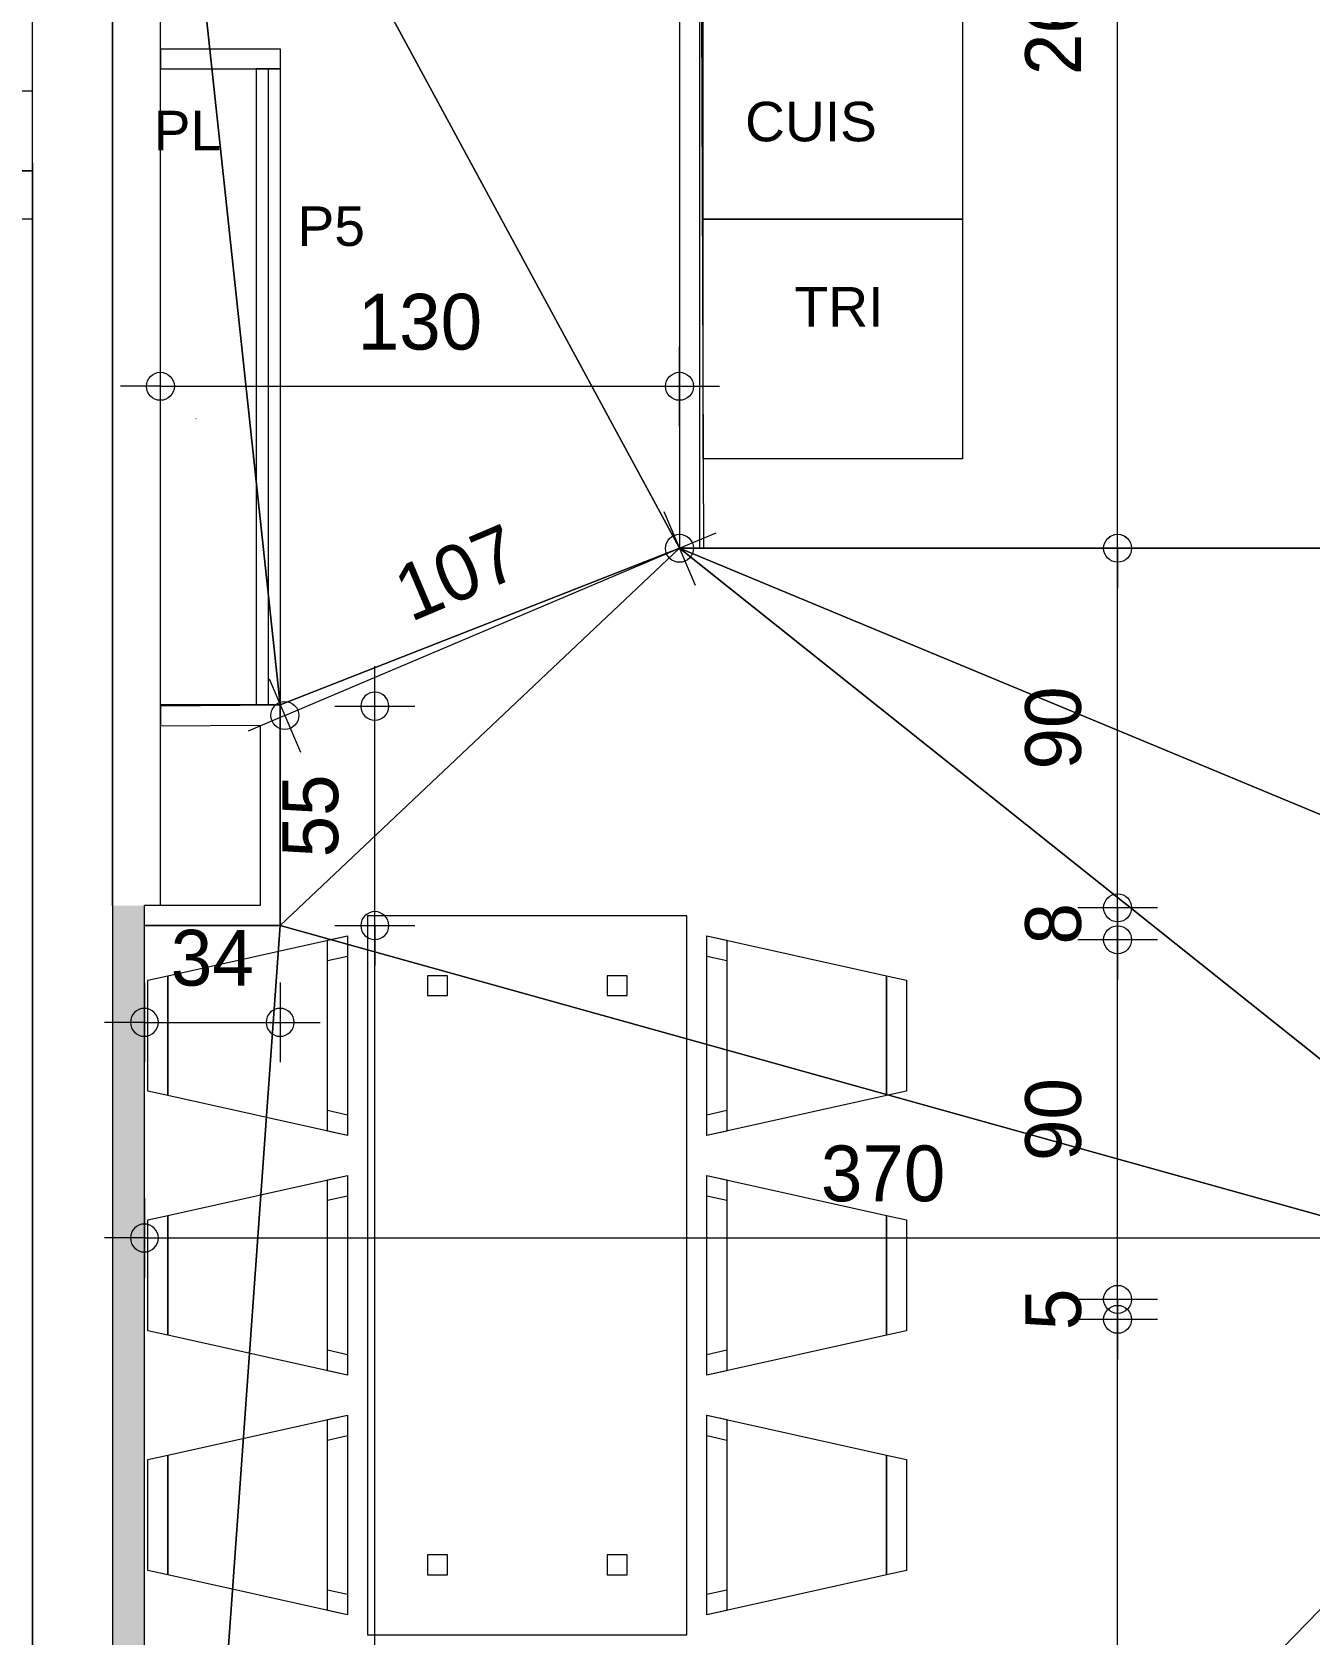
# Model space of a CAD drawing. Header units: metres. Extents: x -30.4 to 29.6, y -50.6 to 0.4.
# Drawn here: x -22.44 to -19.24, y -26.335 to -22.323 of the extents above; entities that cross this region are included whole.
import ezdxf
from ezdxf.enums import TextEntityAlignment as Align
from ezdxf.lldxf.tags import DXFTag

# ---------------------------------------------------------------- set-up
doc = ezdxf.new("R2010")
doc.units = ezdxf.units.M
doc.header["$MEASUREMENT"] = 0
doc.layers.add('Calque commun', color=7, linetype='Continuous')
doc.layers.add('Textes', color=7, linetype='Continuous')
doc.styles.add('Arial4', font='arial.ttf', dxfattribs={"height": 0.098961})
doc.styles.add('Century Gothic', font='GOTHIC.TTF', dxfattribs={"height": 0.139636})
tags = doc.linetypes.add('DOT2', pattern=[0.125, 0, -0.125]).pattern_tags.tags
tags[6:7] = [DXFTag(74, 4), DXFTag(75, 0), DXFTag(340, '0'), DXFTag(46, 1.0), DXFTag(50, 0.0), DXFTag(44, 0.0), DXFTag(45, 0.0)]
tags[4:5] = [DXFTag(74, 4), DXFTag(75, 0), DXFTag(340, '0'), DXFTag(46, 1.0), DXFTag(50, 0.0), DXFTag(44, 0.0), DXFTag(45, 0.0)]
tags = doc.linetypes.add('HIDDEN', pattern=[0.375, 0.25, -0.125]).pattern_tags.tags
tags[6:7] = [DXFTag(74, 4), DXFTag(75, 0), DXFTag(340, '0'), DXFTag(46, 1.0), DXFTag(50, 0.0), DXFTag(44, 0.0), DXFTag(45, 0.0)]
tags[4:5] = [DXFTag(74, 4), DXFTag(75, 0), DXFTag(340, '0'), DXFTag(46, 1.0), DXFTag(50, 0.0), DXFTag(44, 0.0), DXFTag(45, 0.0)]

# ---------------------------------------------------------------- blocks, each defined once
blk = doc.blocks.new('Block9665')
at = {"layer": 'Calque commun', "color": 7, "linetype": 'Continuous', "lineweight": 18}
for p, q in [((-28.8388, -22.4706), (-25.7588, -22.4706)), ((-24.7588, -22.4706), (-24.0588, -22.4706)), ((-23.4588, -22.4706), (-22.4388, -22.4706))]:
    blk.add_line(p, q, dxfattribs=at)
at = {"layer": 'Calque commun', "color": 7, "linetype": 'Continuous', "lineweight": 9}
for p, q in [((-22.4388, -22.7907), (-22.4388, -22.4706)), ((-28.6388, -22.6706), (-25.7588, -22.6706)), ((-24.7588, -22.6706), (-24.0588, -22.6706)), ((-23.4588, -22.6706), (-22.4388, -22.6706)), ((-28.5188, -22.7907), (-25.7588, -22.7907)), ((-24.7588, -22.7907), (-24.0588, -22.7907)), ((-23.4588, -22.7907), (-22.4388, -22.7907))]:
    blk.add_line(p, q, dxfattribs=at)
blk = doc.blocks.new('Block17413')
at = {"layer": 'Calque commun', "color": 7, "linetype": 'Continuous', "lineweight": 18}
blk.add_line((-22.2388, -22.4506), (-22.2388, -31.4506), dxfattribs=at)
at = {"layer": 'Calque commun', "color": 7, "linetype": 'Continuous', "lineweight": 9}
blk.add_line((-22.4388, -22.6506), (-22.4388, -31.2507), dxfattribs=at)
blk = doc.blocks.new('Block26342')
at = {"layer": 'Calque commun', "color": 7, "linetype": 'Continuous', "lineweight": 18}
for p, q in [((-22.4388, -21.2006), (-22.4388, -20.6153)), ((-22.4388, -24.5098), (-22.4388, -22.2006))]:
    blk.add_line(p, q, dxfattribs=at)
at = {"layer": 'Calque commun', "color": 7, "linetype": 'Continuous', "lineweight": 9}
for p, q in [((-22.2388, -21.2006), (-22.2388, -20.8153)), ((-22.1188, -21.2006), (-22.1188, -20.9353)), ((-22.2388, -24.5098), (-22.2388, -22.2006)), ((-22.1188, -24.5098), (-22.1188, -22.2006))]:
    blk.add_line(p, q, dxfattribs=at)
blk = doc.blocks.new('tbl&6c2')
at = {"layer": 'Calque commun', "color": 8, "linetype": 'ByBlock', "lineweight": 9}
for p, q in [((0.15, 1.3), (0.1611, 1.35)), ((0.15, 1.3), (0.1611, 1.35)), ((0.1611, 1.35), (0.4389, 1.35)), ((0.1611, 1.35), (0.4389, 1.35)), ((0.1611, 1.35), (0.1611, 1.35)), ((0.1611, 1.35), (0.1611, 1.35)), ((0.4389, 1.35), (0.45, 1.3)), ((0.4389, 1.35), (0.45, 1.3)), ((0.4389, 1.35), (0.4389, 1.35)), ((0.4389, 1.35), (0.4389, 1.35)), ((0.75, 1.3), (0.7611, 1.35)), ((0.75, 1.3), (0.7611, 1.35)), ((0.7611, 1.35), (1.0389, 1.35)), ((0.7611, 1.35), (1.0389, 1.35)), ((0.7611, 1.35), (0.7611, 1.35)), ((0.7611, 1.35), (0.7611, 1.35)), ((1.0389, 1.35), (1.05, 1.3)), ((1.0389, 1.35), (1.05, 1.3)), ((1.0389, 1.35), (1.0389, 1.35)), ((1.0389, 1.35), (1.0389, 1.35)), ((1.35, 1.3), (1.3611, 1.35)), ((1.35, 1.3), (1.3611, 1.35)), ((1.3611, 1.35), (1.6389, 1.35)), ((1.3611, 1.35), (1.6389, 1.35)), ((1.3611, 1.35), (1.3611, 1.35)), ((1.3611, 1.35), (1.3611, 1.35)), ((1.6389, 1.35), (1.65, 1.3)), ((1.6389, 1.35), (1.65, 1.3)), ((1.6389, 1.35), (1.6389, 1.35)), ((1.6389, 1.35), (1.6389, 1.35)), ((0.05, 0.85), (0.15, 1.3)), ((0.05, 0.85), (0.15, 1.3)), ((0.15, 1.3), (0.45, 1.3)), ((0.15, 1.3), (0.45, 1.3)), ((0.15, 1.3), (0.15, 1.3)), ((0.15, 1.3), (0.15, 1.3)), ((0.45, 1.3), (0.15, 1.3)), ((0.45, 1.3), (0.15, 1.3)), ((0.15, 1.3), (0.15, 1.3)), ((0.15, 1.3), (0.15, 1.3)), ((0.45, 1.3), (0.55, 0.85)), ((0.45, 1.3), (0.55, 0.85)), ((0.45, 1.3), (0.45, 1.3)), ((0.45, 1.3), (0.45, 1.3)), ((0.45, 1.3), (0.45, 1.3)), ((0.45, 1.3), (0.45, 1.3)), ((0.65, 0.85), (0.75, 1.3)), ((0.65, 0.85), (0.75, 1.3)), ((0.75, 1.3), (1.05, 1.3)), ((0.75, 1.3), (1.05, 1.3)), ((0.75, 1.3), (0.75, 1.3)), ((0.75, 1.3), (0.75, 1.3)), ((1.05, 1.3), (0.75, 1.3)), ((1.05, 1.3), (0.75, 1.3)), ((0.75, 1.3), (0.75, 1.3)), ((0.75, 1.3), (0.75, 1.3)), ((1.05, 1.3), (1.15, 0.85)), ((1.05, 1.3), (1.15, 0.85)), ((1.05, 1.3), (1.05, 1.3)), ((1.05, 1.3), (1.05, 1.3)), ((1.05, 1.3), (1.05, 1.3)), ((1.05, 1.3), (1.05, 1.3)), ((1.25, 0.85), (1.35, 1.3)), ((1.25, 0.85), (1.35, 1.3)), ((1.35, 1.3), (1.65, 1.3)), ((1.35, 1.3), (1.65, 1.3)), ((1.35, 1.3), (1.35, 1.3)), ((1.35, 1.3), (1.35, 1.3)), ((1.65, 1.3), (1.35, 1.3)), ((1.65, 1.3), (1.35, 1.3)), ((1.35, 1.3), (1.35, 1.3)), ((1.35, 1.3), (1.35, 1.3)), ((1.65, 1.3), (1.75, 0.85)), ((1.65, 1.3), (1.75, 0.85)), ((1.65, 1.3), (1.65, 1.3)), ((1.65, 1.3), (1.65, 1.3)), ((1.65, 1.3), (1.65, 1.3)), ((1.65, 1.3), (1.65, 1.3)), ((0.05, 0.85), (0.0611, 0.9)), ((0.05, 0.85), (0.0611, 0.9)), ((0.0611, 0.9), (0.5389, 0.9)), ((0.0611, 0.9), (0.5389, 0.9)), ((0.0611, 0.9), (0.0611, 0.9)), ((0.0611, 0.9), (0.0611, 0.9)), ((0.1012, 0.85), (0.1123, 0.9)), ((0.1012, 0.85), (0.1123, 0.9)), ((0.1123, 0.9), (0.4877, 0.9)), ((0.1123, 0.9), (0.4877, 0.9)), ((0.1123, 0.9), (0.1123, 0.9)), ((0.1123, 0.9), (0.1123, 0.9)), ((0.4877, 0.9), (0.4988, 0.85)), ((0.4877, 0.9), (0.4988, 0.85)), ((0.4877, 0.9), (0.4877, 0.9)), ((0.4877, 0.9), (0.4877, 0.9)), ((0.5389, 0.9), (0.55, 0.85)), ((0.5389, 0.9), (0.55, 0.85)), ((0.5389, 0.9), (0.5389, 0.9)), ((0.5389, 0.9), (0.5389, 0.9)), ((0.65, 0.85), (0.6611, 0.9)), ((0.65, 0.85), (0.6611, 0.9)), ((0.6611, 0.9), (1.1389, 0.9)), ((0.6611, 0.9), (1.1389, 0.9)), ((0.6611, 0.9), (0.6611, 0.9)), ((0.6611, 0.9), (0.6611, 0.9)), ((0.7012, 0.85), (0.7123, 0.9)), ((0.7012, 0.85), (0.7123, 0.9)), ((0.7123, 0.9), (1.0877, 0.9)), ((0.7123, 0.9), (1.0877, 0.9)), ((0.7123, 0.9), (0.7123, 0.9)), ((0.7123, 0.9), (0.7123, 0.9)), ((1.0877, 0.9), (1.0988, 0.85)), ((1.0877, 0.9), (1.0988, 0.85)), ((1.0877, 0.9), (1.0877, 0.9)), ((1.0877, 0.9), (1.0877, 0.9)), ((1.1389, 0.9), (1.15, 0.85)), ((1.1389, 0.9), (1.15, 0.85)), ((1.1389, 0.9), (1.1389, 0.9)), ((1.1389, 0.9), (1.1389, 0.9)), ((1.25, 0.85), (1.2611, 0.9)), ((1.25, 0.85), (1.2611, 0.9)), ((1.2611, 0.9), (1.7389, 0.9)), ((1.2611, 0.9), (1.7389, 0.9)), ((1.2611, 0.9), (1.2611, 0.9)), ((1.2611, 0.9), (1.2611, 0.9)), ((1.3012, 0.85), (1.3123, 0.9)), ((1.3012, 0.85), (1.3123, 0.9)), ((1.3123, 0.9), (1.6877, 0.9)), ((1.3123, 0.9), (1.6877, 0.9)), ((1.3123, 0.9), (1.3123, 0.9)), ((1.3123, 0.9), (1.3123, 0.9)), ((1.6877, 0.9), (1.6988, 0.85)), ((1.6877, 0.9), (1.6988, 0.85)), ((1.6877, 0.9), (1.6877, 0.9)), ((1.6877, 0.9), (1.6877, 0.9)), ((1.7389, 0.9), (1.75, 0.85)), ((1.7389, 0.9), (1.75, 0.85)), ((1.7389, 0.9), (1.7389, 0.9)), ((1.7389, 0.9), (1.7389, 0.9)), ((0.55, 0.85), (0.05, 0.85)), ((0.55, 0.85), (0.05, 0.85)), ((0.05, 0.85), (0.05, 0.85)), ((0.05, 0.85), (0.05, 0.85)), ((0.55, 0.85), (0.05, 0.85)), ((0.55, 0.85), (0.05, 0.85)), ((0.05, 0.85), (0.05, 0.85)), ((0.05, 0.85), (0.05, 0.85)), ((0.4988, 0.85), (0.1012, 0.85)), ((0.4988, 0.85), (0.1012, 0.85)), ((0.1012, 0.85), (0.1012, 0.85)), ((0.1012, 0.85), (0.1012, 0.85)), ((0.4988, 0.85), (0.4988, 0.85)), ((0.4988, 0.85), (0.4988, 0.85)), ((0.55, 0.85), (0.55, 0.85)), ((0.55, 0.85), (0.55, 0.85)), ((0.55, 0.85), (0.55, 0.85)), ((0.55, 0.85), (0.55, 0.85)), ((1.15, 0.85), (0.65, 0.85)), ((1.15, 0.85), (0.65, 0.85)), ((0.65, 0.85), (0.65, 0.85)), ((0.65, 0.85), (0.65, 0.85)), ((1.15, 0.85), (0.65, 0.85)), ((1.15, 0.85), (0.65, 0.85)), ((0.65, 0.85), (0.65, 0.85)), ((0.65, 0.85), (0.65, 0.85)), ((1.0988, 0.85), (0.7012, 0.85)), ((1.0988, 0.85), (0.7012, 0.85)), ((0.7012, 0.85), (0.7012, 0.85)), ((0.7012, 0.85), (0.7012, 0.85)), ((1.0988, 0.85), (1.0988, 0.85)), ((1.0988, 0.85), (1.0988, 0.85)), ((1.15, 0.85), (1.15, 0.85)), ((1.15, 0.85), (1.15, 0.85)), ((1.15, 0.85), (1.15, 0.85)), ((1.15, 0.85), (1.15, 0.85)), ((1.75, 0.85), (1.25, 0.85)), ((1.75, 0.85), (1.25, 0.85)), ((1.25, 0.85), (1.25, 0.85)), ((1.25, 0.85), (1.25, 0.85)), ((1.75, 0.85), (1.25, 0.85)), ((1.75, 0.85), (1.25, 0.85)), ((1.25, 0.85), (1.25, 0.85)), ((1.25, 0.85), (1.25, 0.85)), ((1.6988, 0.85), (1.3012, 0.85)), ((1.6988, 0.85), (1.3012, 0.85)), ((1.3012, 0.85), (1.3012, 0.85)), ((1.3012, 0.85), (1.3012, 0.85)), ((1.6988, 0.85), (1.6988, 0.85)), ((1.6988, 0.85), (1.6988, 0.85)), ((1.75, 0.85), (1.75, 0.85)), ((1.75, 0.85), (1.75, 0.85)), ((1.75, 0.85), (1.75, 0.85)), ((1.75, 0.85), (1.75, 0.85)), ((1.8, 0.8), (0, 0.8)), ((0, 0.8), (0, 0)), ((1.8, 0.8), (0, 0.8)), ((0, 0.8), (0, 0)), ((0, 0.8), (0, 0.8)), ((0, 0.8), (0, 0.8)), ((1.8, 0), (1.8, 0.8)), ((1.8, 0), (1.8, 0.8)), ((1.8, 0.8), (1.8, 0.8)), ((1.8, 0.8), (1.8, 0.8)), ((0.2, 0.65), (0.15, 0.65)), ((0.15, 0.65), (0.15, 0.6)), ((0.2, 0.65), (0.15, 0.65)), ((0.15, 0.65), (0.15, 0.6)), ((0.15, 0.65), (0.15, 0.65)), ((0.15, 0.65), (0.15, 0.65)), ((0.2, 0.6), (0.2, 0.65)), ((0.2, 0.6), (0.2, 0.65)), ((0.2, 0.65), (0.2, 0.65)), ((0.2, 0.65), (0.2, 0.65)), ((1.65, 0.65), (1.6, 0.65)), ((1.6, 0.65), (1.6, 0.6)), ((1.65, 0.65), (1.6, 0.65)), ((1.6, 0.65), (1.6, 0.6)), ((1.6, 0.65), (1.6, 0.65)), ((1.6, 0.65), (1.6, 0.65)), ((1.65, 0.6), (1.65, 0.65)), ((1.65, 0.6), (1.65, 0.65)), ((1.65, 0.65), (1.65, 0.65)), ((1.65, 0.65), (1.65, 0.65)), ((0.15, 0.6), (0.2, 0.6)), ((0.15, 0.6), (0.2, 0.6)), ((0.15, 0.6), (0.15, 0.6)), ((0.15, 0.6), (0.15, 0.6)), ((0.2, 0.6), (0.2, 0.6)), ((0.2, 0.6), (0.2, 0.6)), ((1.6, 0.6), (1.65, 0.6)), ((1.6, 0.6), (1.65, 0.6)), ((1.6, 0.6), (1.6, 0.6)), ((1.6, 0.6), (1.6, 0.6)), ((1.65, 0.6), (1.65, 0.6)), ((1.65, 0.6), (1.65, 0.6)), ((0.2, 0.2), (0.15, 0.2)), ((0.15, 0.2), (0.15, 0.15)), ((0.2, 0.2), (0.15, 0.2)), ((0.15, 0.2), (0.15, 0.15)), ((0.15, 0.2), (0.15, 0.2)), ((0.15, 0.2), (0.15, 0.2)), ((0.2, 0.15), (0.2, 0.2)), ((0.2, 0.15), (0.2, 0.2)), ((0.2, 0.2), (0.2, 0.2)), ((0.2, 0.2), (0.2, 0.2)), ((1.65, 0.2), (1.6, 0.2)), ((1.6, 0.2), (1.6, 0.15)), ((1.65, 0.2), (1.6, 0.2)), ((1.6, 0.2), (1.6, 0.15)), ((1.6, 0.2), (1.6, 0.2)), ((1.6, 0.2), (1.6, 0.2)), ((1.65, 0.15), (1.65, 0.2)), ((1.65, 0.15), (1.65, 0.2)), ((1.65, 0.2), (1.65, 0.2)), ((1.65, 0.2), (1.65, 0.2)), ((0.15, 0.15), (0.2, 0.15)), ((0.15, 0.15), (0.2, 0.15)), ((0.15, 0.15), (0.15, 0.15)), ((0.15, 0.15), (0.15, 0.15)), ((0.2, 0.15), (0.2, 0.15)), ((0.2, 0.15), (0.2, 0.15)), ((1.6, 0.15), (1.65, 0.15)), ((1.6, 0.15), (1.65, 0.15)), ((1.6, 0.15), (1.6, 0.15)), ((1.6, 0.15), (1.6, 0.15)), ((1.65, 0.15), (1.65, 0.15)), ((1.65, 0.15), (1.65, 0.15)), ((0, 0), (1.8, 0)), ((0, 0), (1.8, 0)), ((0, 0), (0, 0)), ((0, 0), (0, 0)), ((1.8, 0), (1.8, 0)), ((1.8, 0), (1.8, 0)), ((0.15, -0.5), (0.05, -0.05)), ((0.05, -0.05), (0.55, -0.05)), ((0.15, -0.5), (0.05, -0.05)), ((0.05, -0.05), (0.55, -0.05)), ((0.05, -0.05), (0.05, -0.05)), ((0.05, -0.05), (0.05, -0.05)), ((0.0611, -0.1), (0.05, -0.05)), ((0.05, -0.05), (0.55, -0.05)), ((0.0611, -0.1), (0.05, -0.05)), ((0.05, -0.05), (0.55, -0.05)), ((0.05, -0.05), (0.05, -0.05)), ((0.05, -0.05), (0.05, -0.05)), ((0.1123, -0.1), (0.1012, -0.05)), ((0.1012, -0.05), (0.4988, -0.05)), ((0.1123, -0.1), (0.1012, -0.05)), ((0.1012, -0.05), (0.4988, -0.05)), ((0.1012, -0.05), (0.1012, -0.05)), ((0.1012, -0.05), (0.1012, -0.05)), ((0.55, -0.05), (0.45, -0.5)), ((0.55, -0.05), (0.45, -0.5)), ((0.4988, -0.05), (0.4877, -0.1)), ((0.4988, -0.05), (0.4877, -0.1)), ((0.4988, -0.05), (0.4988, -0.05)), ((0.4988, -0.05), (0.4988, -0.05)), ((0.55, -0.05), (0.5389, -0.1)), ((0.55, -0.05), (0.5389, -0.1)), ((0.55, -0.05), (0.55, -0.05)), ((0.55, -0.05), (0.55, -0.05)), ((0.55, -0.05), (0.55, -0.05)), ((0.55, -0.05), (0.55, -0.05)), ((0.75, -0.5), (0.65, -0.05)), ((0.65, -0.05), (1.15, -0.05)), ((0.75, -0.5), (0.65, -0.05)), ((0.65, -0.05), (1.15, -0.05)), ((0.65, -0.05), (0.65, -0.05)), ((0.65, -0.05), (0.65, -0.05)), ((0.6611, -0.1), (0.65, -0.05)), ((0.65, -0.05), (1.15, -0.05)), ((0.6611, -0.1), (0.65, -0.05)), ((0.65, -0.05), (1.15, -0.05)), ((0.65, -0.05), (0.65, -0.05)), ((0.65, -0.05), (0.65, -0.05)), ((0.7123, -0.1), (0.7012, -0.05)), ((0.7012, -0.05), (1.0988, -0.05)), ((0.7123, -0.1), (0.7012, -0.05)), ((0.7012, -0.05), (1.0988, -0.05)), ((0.7012, -0.05), (0.7012, -0.05)), ((0.7012, -0.05), (0.7012, -0.05)), ((1.15, -0.05), (1.05, -0.5)), ((1.15, -0.05), (1.05, -0.5)), ((1.0988, -0.05), (1.0877, -0.1)), ((1.0988, -0.05), (1.0877, -0.1)), ((1.0988, -0.05), (1.0988, -0.05)), ((1.0988, -0.05), (1.0988, -0.05)), ((1.15, -0.05), (1.1389, -0.1)), ((1.15, -0.05), (1.1389, -0.1)), ((1.15, -0.05), (1.15, -0.05)), ((1.15, -0.05), (1.15, -0.05)), ((1.15, -0.05), (1.15, -0.05)), ((1.15, -0.05), (1.15, -0.05)), ((1.35, -0.5), (1.25, -0.05)), ((1.25, -0.05), (1.75, -0.05)), ((1.35, -0.5), (1.25, -0.05)), ((1.25, -0.05), (1.75, -0.05)), ((1.25, -0.05), (1.25, -0.05)), ((1.25, -0.05), (1.25, -0.05)), ((1.2611, -0.1), (1.25, -0.05)), ((1.25, -0.05), (1.75, -0.05)), ((1.2611, -0.1), (1.25, -0.05)), ((1.25, -0.05), (1.75, -0.05)), ((1.25, -0.05), (1.25, -0.05)), ((1.25, -0.05), (1.25, -0.05)), ((1.3123, -0.1), (1.3012, -0.05)), ((1.3012, -0.05), (1.6988, -0.05)), ((1.3123, -0.1), (1.3012, -0.05)), ((1.3012, -0.05), (1.6988, -0.05)), ((1.3012, -0.05), (1.3012, -0.05)), ((1.3012, -0.05), (1.3012, -0.05)), ((1.75, -0.05), (1.65, -0.5)), ((1.75, -0.05), (1.65, -0.5)), ((1.6988, -0.05), (1.6877, -0.1)), ((1.6988, -0.05), (1.6877, -0.1)), ((1.6988, -0.05), (1.6988, -0.05)), ((1.6988, -0.05), (1.6988, -0.05)), ((1.75, -0.05), (1.7389, -0.1)), ((1.75, -0.05), (1.7389, -0.1)), ((1.75, -0.05), (1.75, -0.05)), ((1.75, -0.05), (1.75, -0.05)), ((1.75, -0.05), (1.75, -0.05)), ((1.75, -0.05), (1.75, -0.05)), ((0.5389, -0.1), (0.0611, -0.1)), ((0.5389, -0.1), (0.0611, -0.1)), ((0.0611, -0.1), (0.0611, -0.1)), ((0.0611, -0.1), (0.0611, -0.1)), ((0.4877, -0.1), (0.1123, -0.1)), ((0.4877, -0.1), (0.1123, -0.1)), ((0.1123, -0.1), (0.1123, -0.1)), ((0.1123, -0.1), (0.1123, -0.1)), ((0.4877, -0.1), (0.4877, -0.1)), ((0.4877, -0.1), (0.4877, -0.1)), ((0.5389, -0.1), (0.5389, -0.1)), ((0.5389, -0.1), (0.5389, -0.1)), ((1.1389, -0.1), (0.6611, -0.1)), ((1.1389, -0.1), (0.6611, -0.1)), ((0.6611, -0.1), (0.6611, -0.1)), ((0.6611, -0.1), (0.6611, -0.1)), ((1.0877, -0.1), (0.7123, -0.1)), ((1.0877, -0.1), (0.7123, -0.1)), ((0.7123, -0.1), (0.7123, -0.1)), ((0.7123, -0.1), (0.7123, -0.1)), ((1.0877, -0.1), (1.0877, -0.1)), ((1.0877, -0.1), (1.0877, -0.1)), ((1.1389, -0.1), (1.1389, -0.1)), ((1.1389, -0.1), (1.1389, -0.1)), ((1.7389, -0.1), (1.2611, -0.1)), ((1.7389, -0.1), (1.2611, -0.1)), ((1.2611, -0.1), (1.2611, -0.1)), ((1.2611, -0.1), (1.2611, -0.1)), ((1.6877, -0.1), (1.3123, -0.1)), ((1.6877, -0.1), (1.3123, -0.1)), ((1.3123, -0.1), (1.3123, -0.1)), ((1.3123, -0.1), (1.3123, -0.1)), ((1.6877, -0.1), (1.6877, -0.1)), ((1.6877, -0.1), (1.6877, -0.1)), ((1.7389, -0.1), (1.7389, -0.1)), ((1.7389, -0.1), (1.7389, -0.1)), ((0.45, -0.5), (0.15, -0.5)), ((0.45, -0.5), (0.15, -0.5)), ((0.15, -0.5), (0.15, -0.5)), ((0.15, -0.5), (0.15, -0.5)), ((0.1611, -0.55), (0.15, -0.5)), ((0.15, -0.5), (0.45, -0.5)), ((0.1611, -0.55), (0.15, -0.5)), ((0.15, -0.5), (0.45, -0.5)), ((0.15, -0.5), (0.15, -0.5)), ((0.15, -0.5), (0.15, -0.5)), ((0.45, -0.5), (0.4389, -0.55)), ((0.45, -0.5), (0.4389, -0.55)), ((0.45, -0.5), (0.45, -0.5)), ((0.45, -0.5), (0.45, -0.5)), ((0.45, -0.5), (0.45, -0.5)), ((0.45, -0.5), (0.45, -0.5)), ((1.05, -0.5), (0.75, -0.5)), ((1.05, -0.5), (0.75, -0.5)), ((0.75, -0.5), (0.75, -0.5)), ((0.75, -0.5), (0.75, -0.5)), ((0.7611, -0.55), (0.75, -0.5)), ((0.75, -0.5), (1.05, -0.5)), ((0.7611, -0.55), (0.75, -0.5)), ((0.75, -0.5), (1.05, -0.5)), ((0.75, -0.5), (0.75, -0.5)), ((0.75, -0.5), (0.75, -0.5)), ((1.05, -0.5), (1.0389, -0.55)), ((1.05, -0.5), (1.0389, -0.55)), ((1.05, -0.5), (1.05, -0.5)), ((1.05, -0.5), (1.05, -0.5)), ((1.05, -0.5), (1.05, -0.5)), ((1.05, -0.5), (1.05, -0.5)), ((1.65, -0.5), (1.35, -0.5)), ((1.65, -0.5), (1.35, -0.5)), ((1.35, -0.5), (1.35, -0.5)), ((1.35, -0.5), (1.35, -0.5)), ((1.3611, -0.55), (1.35, -0.5)), ((1.35, -0.5), (1.65, -0.5)), ((1.3611, -0.55), (1.35, -0.5)), ((1.35, -0.5), (1.65, -0.5)), ((1.35, -0.5), (1.35, -0.5)), ((1.35, -0.5), (1.35, -0.5)), ((1.65, -0.5), (1.6389, -0.55)), ((1.65, -0.5), (1.6389, -0.55)), ((1.65, -0.5), (1.65, -0.5)), ((1.65, -0.5), (1.65, -0.5)), ((1.65, -0.5), (1.65, -0.5)), ((1.65, -0.5), (1.65, -0.5)), ((0.4389, -0.55), (0.1611, -0.55)), ((0.4389, -0.55), (0.1611, -0.55)), ((0.1611, -0.55), (0.1611, -0.55)), ((0.1611, -0.55), (0.1611, -0.55)), ((0.4389, -0.55), (0.4389, -0.55)), ((0.4389, -0.55), (0.4389, -0.55)), ((1.0389, -0.55), (0.7611, -0.55)), ((1.0389, -0.55), (0.7611, -0.55)), ((0.7611, -0.55), (0.7611, -0.55)), ((0.7611, -0.55), (0.7611, -0.55)), ((1.0389, -0.55), (1.0389, -0.55)), ((1.0389, -0.55), (1.0389, -0.55)), ((1.6389, -0.55), (1.3611, -0.55)), ((1.6389, -0.55), (1.3611, -0.55)), ((1.3611, -0.55), (1.3611, -0.55)), ((1.3611, -0.55), (1.3611, -0.55)), ((1.6389, -0.55), (1.6389, -0.55)), ((1.6389, -0.55), (1.6389, -0.55))]:
    blk.add_line(p, q, dxfattribs=at)
blk = doc.blocks.new('XMODULE1PGNONPMR11')
at = {"layer": 'Calque commun', "color": 5, "linetype": 'Continuous', "lineweight": 9}
blk.add_arc((0, 0), 0.5, 0, 359.99941, dxfattribs=at)
blk = doc.blocks.new('XMODULE1PGNONPMR12')
at = {"layer": 'Calque commun', "color": 5, "linetype": 'Continuous', "lineweight": 9}
blk.add_arc((0, 0), 0.5, 0, 359.99941, dxfattribs=at)
blk = doc.blocks.new('DimLine53388')
at = {"layer": 'Calque commun', "color": 5, "linetype": 'Continuous', "lineweight": 9}
for p, q in [((6.8815, -20.2977), (6.8815, -20.4977)), ((10.5816, -20.4977), (10.5816, -20.2977)), ((6.8815, -20.3977), (6.7815, -20.3977)), ((6.8815, -20.3977), (10.5816, -20.3977)), ((10.5816, -20.3977), (10.6816, -20.3977))]:
    blk.add_line(p, q, dxfattribs=at)
at = {"layer": 'Calque commun', "color": 5, "linetype": 'Continuous', "lineweight": 9, "xscale": 0.07000000029802322, "yscale": 0.07000000029802322, "zscale": 0.07000000029802322}
for name, p in [('XMODULE1PGNONPMR11', (6.8815, -20.3977)), ('XMODULE1PGNONPMR12', (10.5816, -20.3977))]:
    blk.add_blockref(name, p, dxfattribs=at)
at = {"layer": 'Calque commun', "color": 5, "linetype": 'Continuous', "lineweight": 9, "style": 'Century Gothic'}
blk.add_text('370', height=0.13964, dxfattribs=at).set_placement((8.7315, -20.3477), align=Align.BOTTOM_CENTER)
blk = doc.blocks.new('XMODULE1PGNONPMR13')
at = {"layer": 'Calque commun', "color": 5, "linetype": 'Continuous', "lineweight": 9}
blk.add_arc((0, 0), 0.5, 0, 359.99941, dxfattribs=at)
blk = doc.blocks.new('XMODULE1PGNONPMR14')
at = {"layer": 'Calque commun', "color": 5, "linetype": 'Continuous', "lineweight": 9}
blk.add_arc((0, 0), 0.5, 0, 359.99941, dxfattribs=at)
blk = doc.blocks.new('DimLine53396')
at = {"layer": 'Calque commun', "color": 5, "linetype": 'Continuous', "lineweight": 9}
for p, q in [((9.3189, -20.6013), (9.3189, -20.5013)), ((9.4189, -20.6013), (9.2189, -20.6013)), ((9.3189, -24.3512), (9.3189, -20.6013)), ((9.2189, -24.3512), (9.4189, -24.3512)), ((9.3189, -24.3512), (9.3189, -24.4512))]:
    blk.add_line(p, q, dxfattribs=at)
at = {"layer": 'Calque commun', "color": 5, "linetype": 'Continuous', "lineweight": 9, "extrusion": (0, 0, -1), "xscale": 0.07000000029802322, "yscale": 0.07000000029802322, "zscale": 0.07000000029802322, "rotation": 90}
for name, p in [('XMODULE1PGNONPMR14', (-9.3189, -20.6013)), ('XMODULE1PGNONPMR13', (-9.3189, -24.3512))]:
    blk.add_blockref(name, p, dxfattribs=at)
at = {"layer": 'Calque commun', "color": 5, "linetype": 'Continuous', "lineweight": 9, "style": 'Century Gothic'}
blk.add_text('375', height=0.13964, rotation=90.0001, dxfattribs=at).set_placement((9.2689, -22.4762), align=Align.BOTTOM_CENTER)
blk = doc.blocks.new('XMODULE1PGNONPMR15')
at = {"layer": 'Calque commun', "color": 5, "linetype": 'Continuous', "lineweight": 9}
blk.add_arc((0, 0), 0.5, 0, 359.99941, dxfattribs=at)
blk = doc.blocks.new('XMODULE1PGNONPMR16')
at = {"layer": 'Calque commun', "color": 5, "linetype": 'Continuous', "lineweight": 9}
blk.add_arc((0, 0), 0.5, 0, 359.99941, dxfattribs=at)
blk = doc.blocks.new('DimLine53404')
at = {"layer": 'Calque commun', "color": 5, "linetype": 'Continuous', "lineweight": 9}
for p, q in [((9.3189, -20.5513), (9.3189, -20.4513)), ((9.4189, -20.5513), (9.2189, -20.5513)), ((9.3189, -20.6013), (9.3189, -20.5513)), ((9.4189, -20.6013), (9.2189, -20.6013)), ((9.3189, -20.6013), (9.3189, -20.7013))]:
    blk.add_line(p, q, dxfattribs=at)
at = {"layer": 'Calque commun', "color": 5, "linetype": 'Continuous', "lineweight": 9, "extrusion": (0, 0, -1), "xscale": 0.07000000029802322, "yscale": 0.07000000029802322, "zscale": 0.07000000029802322, "rotation": 90}
for name, p in [('XMODULE1PGNONPMR16', (-9.3189, -20.5513)), ('XMODULE1PGNONPMR15', (-9.3189, -20.6013))]:
    blk.add_blockref(name, p, dxfattribs=at)
at = {"layer": 'Calque commun', "color": 5, "linetype": 'Continuous', "lineweight": 9, "style": 'Century Gothic'}
blk.add_text('5', height=0.1396, rotation=90, dxfattribs=at).set_placement((9.2689, -20.5763), align=Align.BOTTOM_CENTER)
blk = doc.blocks.new('XMODULE1PGNONPMR17')
at = {"layer": 'Calque commun', "color": 5, "linetype": 'Continuous', "lineweight": 9}
blk.add_arc((0, 0), 0.5, 0, 359.99941, dxfattribs=at)
blk = doc.blocks.new('XMODULE1PGNONPMR18')
at = {"layer": 'Calque commun', "color": 5, "linetype": 'Continuous', "lineweight": 9}
blk.add_arc((0, 0), 0.5, 0, 359.99941, dxfattribs=at)
blk = doc.blocks.new('DimLine53412')
at = {"layer": 'Calque commun', "color": 5, "linetype": 'Continuous', "lineweight": 9}
for p, q in [((9.3189, -19.6512), (9.3189, -19.5512)), ((9.4189, -19.6512), (9.2189, -19.6512)), ((9.3189, -20.5513), (9.3189, -19.6512)), ((9.4189, -20.5513), (9.2189, -20.5513)), ((9.3189, -20.5513), (9.3189, -20.6513))]:
    blk.add_line(p, q, dxfattribs=at)
at = {"layer": 'Calque commun', "color": 5, "linetype": 'Continuous', "lineweight": 9, "extrusion": (0, 0, -1), "xscale": 0.07000000029802322, "yscale": 0.07000000029802322, "zscale": 0.07000000029802322, "rotation": 90}
for name, p in [('XMODULE1PGNONPMR18', (-9.3189, -19.6512)), ('XMODULE1PGNONPMR17', (-9.3189, -20.5513))]:
    blk.add_blockref(name, p, dxfattribs=at)
at = {"layer": 'Calque commun', "color": 5, "linetype": 'Continuous', "lineweight": 9, "style": 'Century Gothic'}
blk.add_text('90', height=0.13964, rotation=90, dxfattribs=at).set_placement((9.2689, -20.1012), align=Align.BOTTOM_CENTER)
blk = doc.blocks.new('XMODULE1PGNONPMR19')
at = {"layer": 'Calque commun', "color": 5, "linetype": 'Continuous', "lineweight": 9}
blk.add_arc((0, 0), 0.5, 0, 359.99941, dxfattribs=at)
blk = doc.blocks.new('XMODULE1PGNONPMR20')
at = {"layer": 'Calque commun', "color": 5, "linetype": 'Continuous', "lineweight": 9}
blk.add_arc((0, 0), 0.5, 0, 359.99941, dxfattribs=at)
blk = doc.blocks.new('DimLine53420')
at = {"layer": 'Calque commun', "color": 5, "linetype": 'Continuous', "lineweight": 9}
for p, q in [((9.3189, -19.5712), (9.3189, -19.4712)), ((9.4189, -19.5712), (9.2189, -19.5712)), ((9.3189, -19.6512), (9.3189, -19.5712)), ((9.4189, -19.6512), (9.2189, -19.6512)), ((9.3189, -19.6512), (9.3189, -19.7512))]:
    blk.add_line(p, q, dxfattribs=at)
at = {"layer": 'Calque commun', "color": 5, "linetype": 'Continuous', "lineweight": 9, "extrusion": (0, 0, -1), "xscale": 0.07000000029802322, "yscale": 0.07000000029802322, "zscale": 0.07000000029802322, "rotation": 90}
for name, p in [('XMODULE1PGNONPMR20', (-9.3189, -19.5712)), ('XMODULE1PGNONPMR19', (-9.3189, -19.6512))]:
    blk.add_blockref(name, p, dxfattribs=at)
at = {"layer": 'Calque commun', "color": 5, "linetype": 'Continuous', "lineweight": 9, "style": 'Century Gothic'}
blk.add_text('8', height=0.1396, rotation=89.998, dxfattribs=at).set_placement((9.2689, -19.6112), align=Align.BOTTOM_CENTER)
blk = doc.blocks.new('XMODULE1PGNONPMR21')
at = {"layer": 'Calque commun', "color": 5, "linetype": 'Continuous', "lineweight": 9}
blk.add_arc((0, 0), 0.5, 0, 359.99941, dxfattribs=at)
blk = doc.blocks.new('XMODULE1PGNONPMR22')
at = {"layer": 'Calque commun', "color": 5, "linetype": 'Continuous', "lineweight": 9}
blk.add_arc((0, 0), 0.5, 0, 359.99941, dxfattribs=at)
blk = doc.blocks.new('DimLine53428')
at = {"layer": 'Calque commun', "color": 5, "linetype": 'Continuous', "lineweight": 9}
for p, q in [((9.3189, -18.6712), (9.3189, -18.5712)), ((9.4189, -18.6712), (9.2189, -18.6712)), ((9.3189, -19.5712), (9.3189, -18.6712)), ((9.4189, -19.5712), (9.2189, -19.5712)), ((9.3189, -19.5712), (9.3189, -19.6712))]:
    blk.add_line(p, q, dxfattribs=at)
at = {"layer": 'Calque commun', "color": 5, "linetype": 'Continuous', "lineweight": 9, "extrusion": (0, 0, -1), "xscale": 0.07000000029802322, "yscale": 0.07000000029802322, "zscale": 0.07000000029802322, "rotation": 90}
for name, p in [('XMODULE1PGNONPMR22', (-9.3189, -18.6712)), ('XMODULE1PGNONPMR21', (-9.3189, -19.5712))]:
    blk.add_blockref(name, p, dxfattribs=at)
at = {"layer": 'Calque commun', "color": 5, "linetype": 'Continuous', "lineweight": 9, "style": 'Century Gothic'}
blk.add_text('90', height=0.13964, rotation=90, dxfattribs=at).set_placement((9.2689, -19.1212), align=Align.BOTTOM_CENTER)
blk = doc.blocks.new('XMODULE1PGNONPMR23')
at = {"layer": 'Calque commun', "color": 5, "linetype": 'Continuous', "lineweight": 9}
blk.add_arc((0, 0), 0.5, 0, 359.99941, dxfattribs=at)
blk = doc.blocks.new('XMODULE1PGNONPMR24')
at = {"layer": 'Calque commun', "color": 5, "linetype": 'Continuous', "lineweight": 9}
blk.add_arc((0, 0), 0.5, 0, 359.99941, dxfattribs=at)
blk = doc.blocks.new('DimLine53444')
at = {"layer": 'Calque commun', "color": 5, "linetype": 'Continuous', "lineweight": 9}
for p, q in [((9.3189, -15.9912), (9.3189, -15.8912)), ((9.2189, -15.9912), (9.4189, -15.9912)), ((9.3189, -18.6713), (9.3189, -15.9912)), ((9.4189, -18.6713), (9.2189, -18.6713)), ((9.3189, -18.6713), (9.3189, -18.7713))]:
    blk.add_line(p, q, dxfattribs=at)
at = {"layer": 'Calque commun', "color": 5, "linetype": 'Continuous', "lineweight": 9, "extrusion": (0, 0, -1), "xscale": 0.07000000029802322, "yscale": 0.07000000029802322, "zscale": 0.07000000029802322, "rotation": 90}
for name, p in [('XMODULE1PGNONPMR24', (-9.3189, -15.9912)), ('XMODULE1PGNONPMR23', (-9.3189, -18.6713))]:
    blk.add_blockref(name, p, dxfattribs=at)
at = {"layer": 'Calque commun', "color": 5, "linetype": 'Continuous', "lineweight": 9, "style": 'Century Gothic'}
blk.add_text('268', height=0.13964, rotation=90, dxfattribs=at).set_placement((9.2689, -17.3312), align=Align.BOTTOM_CENTER)
blk = doc.blocks.new('XMODULE1PGNONPMR35')
at = {"layer": 'Calque commun', "color": 5, "linetype": 'Continuous', "lineweight": 9}
blk.add_arc((0, 0), 0.5, 0, 359.99941, dxfattribs=at)
blk = doc.blocks.new('XMODULE1PGNONPMR36')
at = {"layer": 'Calque commun', "color": 5, "linetype": 'Continuous', "lineweight": 9}
blk.add_arc((0, 0), 0.5, 0, 359.99941, dxfattribs=at)
blk = doc.blocks.new('DimLine53508')
at = {"layer": 'Calque commun', "color": 5, "linetype": 'Continuous', "lineweight": 9}
for p, q in [((6.9216, -18.3659), (6.9216, -18.1659)), ((8.2216, -18.3659), (8.2216, -18.1659)), ((6.9216, -18.2659), (6.8216, -18.2659)), ((6.9216, -18.2659), (8.2216, -18.2659)), ((8.2216, -18.2659), (8.3216, -18.2659))]:
    blk.add_line(p, q, dxfattribs=at)
at = {"layer": 'Calque commun', "color": 5, "linetype": 'Continuous', "lineweight": 9, "extrusion": (0, 0, -1), "xscale": 0.07000000029802322, "yscale": 0.07000000029802322, "zscale": 0.07000000029802322}
for name, p in [('XMODULE1PGNONPMR35', (-6.9216, -18.2659)), ('XMODULE1PGNONPMR36', (-8.2216, -18.2659))]:
    blk.add_blockref(name, p, dxfattribs=at)
at = {"layer": 'Calque commun', "color": 5, "linetype": 'Continuous', "lineweight": 9, "style": 'Century Gothic'}
blk.add_text('130', height=0.13964, dxfattribs=at).set_placement((7.5716, -18.2159), align=Align.BOTTOM_CENTER)
blk = doc.blocks.new('XMODULE1PGNONPMR39')
at = {"layer": 'Calque commun', "color": 5, "linetype": 'Continuous', "lineweight": 9}
blk.add_arc((0, 0), 0.5, 0, 359.99941, dxfattribs=at)
blk = doc.blocks.new('XMODULE1PGNONPMR40')
at = {"layer": 'Calque commun', "color": 5, "linetype": 'Continuous', "lineweight": 9}
blk.add_arc((0, 0), 0.5, 0, 359.99941, dxfattribs=at)
blk = doc.blocks.new('DimLine55624')
at = {"layer": 'Calque commun', "color": 5, "linetype": 'Continuous', "lineweight": 9}
for p, q in [((8.1826, -18.5794), (8.2605, -18.7635)), ((8.2216, -18.6714), (8.3136, -18.6325)), ((7.2334, -19.0898), (8.2216, -18.6714)), ((7.1944, -18.9977), (7.2724, -19.1819)), ((7.2334, -19.0898), (7.1413, -19.1288))]:
    blk.add_line(p, q, dxfattribs=at)
at = {"layer": 'Calque commun', "color": 5, "linetype": 'Continuous', "lineweight": 9, "extrusion": (0, 0, -1), "xscale": 0.06999999668182097, "yscale": 0.06999999668182097, "zscale": 0.07000000029802322, "rotation": -22.9480568787879}
for name, p in [('XMODULE1PGNONPMR40', (-8.2216, -18.6714)), ('XMODULE1PGNONPMR39', (-7.2334, -19.0898))]:
    blk.add_blockref(name, p, dxfattribs=at)
at = {"layer": 'Calque commun', "color": 5, "linetype": 'Continuous', "lineweight": 9, "style": 'Century Gothic'}
blk.add_text('107', height=0.13964, rotation=22.948, dxfattribs=at).set_placement((7.708, -18.8346), align=Align.BOTTOM_CENTER)
blk = doc.blocks.new('XMODULE1PGNONPMR41')
at = {"layer": 'Calque commun', "color": 5, "linetype": 'Continuous', "lineweight": 9}
blk.add_arc((0, 0), 0.5, 0, 359.99941, dxfattribs=at)
blk = doc.blocks.new('XMODULE1PGNONPMR42')
at = {"layer": 'Calque commun', "color": 5, "linetype": 'Continuous', "lineweight": 9}
blk.add_arc((0, 0), 0.5, 0, 359.99941, dxfattribs=at)
blk = doc.blocks.new('DimLine55705')
at = {"layer": 'Calque commun', "color": 5, "linetype": 'Continuous', "lineweight": 9}
for p, q in [((6.8815, -19.7579), (6.8815, -19.9579)), ((7.2215, -19.7579), (7.2215, -19.9579)), ((6.8815, -19.8579), (6.7815, -19.8579)), ((6.8815, -19.8579), (7.2215, -19.8579)), ((7.2215, -19.8579), (7.3215, -19.8579))]:
    blk.add_line(p, q, dxfattribs=at)
at = {"layer": 'Calque commun', "color": 5, "linetype": 'Continuous', "lineweight": 9, "xscale": 0.07000000029802322, "yscale": 0.07000000029802322, "zscale": 0.07000000029802322}
for name, p in [('XMODULE1PGNONPMR41', (6.8815, -19.8579)), ('XMODULE1PGNONPMR42', (7.2215, -19.8579))]:
    blk.add_blockref(name, p, dxfattribs=at)
at = {"layer": 'Calque commun', "color": 5, "linetype": 'Continuous', "lineweight": 9, "style": 'Century Gothic'}
blk.add_text('34', height=0.13964, dxfattribs=at).set_placement((7.0515, -19.8079), align=Align.BOTTOM_CENTER)
blk = doc.blocks.new('XMODULE1PGNONPMR44')
at = {"layer": 'Calque commun', "color": 5, "linetype": 'Continuous', "lineweight": 9}
blk.add_arc((0, 0), 0.5, 0, 359.99941, dxfattribs=at)
blk = doc.blocks.new('DimLine55729')
at = {"layer": 'Calque commun', "color": 5, "linetype": 'Continuous', "lineweight": 9}
for p, q in [((7.4587, -19.6158), (7.4587, -19.5158)), ((7.3587, -19.6158), (7.5587, -19.6158)), ((7.4587, -24.3512), (7.4587, -19.6158))]:
    blk.add_line(p, q, dxfattribs=at)
at = {"layer": 'Calque commun', "color": 5, "linetype": 'Continuous', "lineweight": 9, "xscale": 0.07000000029802322, "yscale": 0.07000000029802322, "zscale": 0.07000000029802322, "rotation": 90}
blk.add_blockref('XMODULE1PGNONPMR44', (7.4587, -19.6158), dxfattribs=at)
blk = doc.blocks.new('XMODULE1PGNONPMR45')
at = {"layer": 'Calque commun', "color": 5, "linetype": 'Continuous', "lineweight": 9}
blk.add_arc((0, 0), 0.5, 0, 359.99941, dxfattribs=at)
blk = doc.blocks.new('XMODULE1PGNONPMR46')
at = {"layer": 'Calque commun', "color": 5, "linetype": 'Continuous', "lineweight": 9}
blk.add_arc((0, 0), 0.5, 0, 359.99941, dxfattribs=at)
blk = doc.blocks.new('DimLine55737')
at = {"layer": 'Calque commun', "color": 5, "linetype": 'Continuous', "lineweight": 9}
for p, q in [((7.4587, -19.0666), (7.4587, -18.9666)), ((7.3587, -19.0666), (7.5587, -19.0666)), ((7.4587, -19.6158), (7.4587, -19.0666)), ((7.3587, -19.6158), (7.5587, -19.6158)), ((7.4587, -19.6158), (7.4587, -19.7158))]:
    blk.add_line(p, q, dxfattribs=at)
at = {"layer": 'Calque commun', "color": 5, "linetype": 'Continuous', "lineweight": 9, "xscale": 0.07000000029802322, "yscale": 0.07000000029802322, "zscale": 0.07000000029802322, "rotation": 90}
for name, p in [('XMODULE1PGNONPMR46', (7.4587, -19.0666)), ('XMODULE1PGNONPMR45', (7.4587, -19.6158))]:
    blk.add_blockref(name, p, dxfattribs=at)
at = {"layer": 'Calque commun', "color": 5, "linetype": 'Continuous', "lineweight": 9, "style": 'Century Gothic'}
blk.add_text('55', height=0.13964, rotation=89.9992, dxfattribs=at).set_placement((7.4087, -19.3412), align=Align.BOTTOM_CENTER)
blk = doc.blocks.new('60x65')
at = {"layer": 'Calque commun', "color": 7, "linetype": 'HIDDEN', "lineweight": 9}
mesh = blk.add_polyface(dxfattribs=at)
corners = [(0, 0.6), (0.65, 0.6), (0.65, 0), (0, 0)]
mesh.append_faces([[corners[k] for k in face] for face in [(0, 1, 2, 3)]], dxfattribs={"color": 7})
blk = doc.blocks.new('XMODULE1PGNONPMR75')
at = {"layer": 'Calque commun', "color": 15, "linetype": 'Continuous', "lineweight": 18}
for p, q in [((8.2216, -15.9914), (8.2215, -18.6712)), ((8.2716, -15.9914), (8.2715, -18.6712)), ((6.9216, -17.4213), (7.2216, -17.4213)), ((6.9216, -17.4213), (6.9216, -17.4713)), ((7.2216, -17.4213), (7.2216, -17.4713)), ((6.9216, -17.4713), (7.2216, -17.4713)), ((8.2215, -18.6712), (8.2715, -18.6712)), ((6.9216, -19.066), (7.2216, -19.0635)), ((6.9216, -19.066), (6.922, -19.116)), ((7.2216, -19.0635), (7.2216, -19.6158)), ((6.922, -19.116), (7.1716, -19.1139)), ((7.1716, -19.1139), (7.1716, -19.5658)), ((7.1716, -19.5658), (6.8815, -19.5658)), ((6.8815, -19.6158), (6.8815, -19.5658)), ((7.2216, -19.6158), (6.8815, -19.6158))]:
    blk.add_line(p, q, dxfattribs=at)
at = {"layer": 'Calque commun', "color": 7, "linetype": 'Continuous', "lineweight": 9}
for p, q in [((7.1616, -17.4713), (7.1616, -19.063)), ((7.2216, -17.4713), (7.1616, -17.4713)), ((7.1916, -17.4713), (7.1916, -19.063)), ((7.2216, -17.4713), (7.2216, -19.063)), ((7.2216, -19.063), (7.1616, -19.063))]:
    blk.add_line(p, q, dxfattribs=at)
at = {"layer": 'Calque commun', "color": 7, "linetype": 'HIDDEN', "lineweight": 9}
for p, q in [((10.8215, -18.6712), (8.2216, -18.6712)), ((8.2816, -18.6712), (10.8215, -18.6712))]:
    blk.add_line(p, q, dxfattribs=at)
at = {"layer": 'Calque commun', "color": 91, "linetype": 'Continuous', "lineweight": 9}
blk.add_trace([(6.8015, -24.3512), (6.8015, -19.5658), (6.8815, -24.3512), (6.8815, -19.5658)], dxfattribs=at)
at = {"layer": 'Calque commun', "color": 5, "linetype": 'Continuous', "lineweight": 9}
for name in ['DimLine53444', 'DimLine53508', 'DimLine53428', 'DimLine55624', 'DimLine55737', 'DimLine53420', 'DimLine55729', 'DimLine53412', 'DimLine55705', 'DimLine53388', 'DimLine53404', 'DimLine53396']:
    blk.add_blockref(name, (0, 0), dxfattribs=at)
at = {"layer": 'Calque commun', "color": 0, "linetype": 'ByBlock', "lineweight": -2}
for p in [(8.2807, -17.8475), (8.2807, -18.4475)]:
    blk.add_blockref('60x65', p, dxfattribs=at)
at = {"layer": 'Calque commun', "color": 0, "linetype": 'DOT2', "lineweight": -2, "rotation": 89.99999999999999}
blk.add_blockref('tbl&6c2', (8.2404, -21.3911), dxfattribs=at)
at = {"layer": 'Textes', "color": 5, "linetype": 'ByBlock', "lineweight": -2, "style": 'Arial4'}
for s, p in [('CUIS', (8.7161, -17.6824)), ('P5', (7.434, -17.9442)), ('TRI', (8.7324, -18.1461))]:
    blk.add_text(s, height=0.09896, dxfattribs=at).set_placement(p, align=Align.BOTTOM_RIGHT)
at = {"layer": 'Calque commun', "color": 9, "linetype": 'Continuous', "lineweight": 9}
mesh = blk.add_polyface(dxfattribs=at)
corners = [(10.8215, -18.6712), (10.8215, -15.9912), (8.2716, -15.9912), (8.2816, -18.6712)]
mesh.append_faces([[corners[k] for k in face] for face in [(0, 1, 2, 3)]], dxfattribs={"color": 9})
mesh = blk.add_polyface(dxfattribs=at)
corners = [(7.2216, -19.6158), (7.2216, -19.0635), (8.2215, -18.6712), (10.5815, -19.6512), (10.5815, -20.5513), (6.8815, -24.3512), (12.8815, -24.3512), (11.7015, -18.6712), (10.8615, -19.5712), (10.8615, -20.6013), (12.8815, -20.6013), (10.8615, -20.5513), (10.8615, -19.6512), (6.9215, -16.2714), (11.7015, -19.5712), (8.2215, -16.2714), (6.9215, -19.0635), (6.8815, -19.6158)]
mesh.append_faces([[corners[k] for k in face] for face in [(3, 8, 12), (2, 13, 15)]], dxfattribs={"vtx0": -1, "color": 9})
mesh.append_faces([[corners[k] for k in face] for face in [(5, 4, 6)]], dxfattribs={"vtx0": -1, "vtx1": -1, "color": 9})
mesh.append_faces([[corners[k] for k in face] for face in [(4, 0, 2), (3, 7, 8), (5, 0, 4), (4, 9, 6), (1, 13, 2)]], dxfattribs={"vtx0": -1, "vtx1": -1, "vtx2": -1, "color": 9})
mesh.append_faces([[corners[k] for k in face] for face in [(3, 2, 7)]], dxfattribs={"vtx0": -1, "vtx2": -1, "color": 9})
mesh.append_faces([[corners[k] for k in face] for face in [(14, 8, 7)]], dxfattribs={"vtx1": -1, "color": 9})
mesh.append_faces([[corners[k] for k in face] for face in [(0, 1, 2), (3, 4, 2)]], dxfattribs={"vtx1": -1, "vtx2": -1, "color": 9})
mesh.append_faces([[corners[k] for k in face] for face in [(9, 10, 6), (4, 11, 9), (1, 16, 13), (5, 17, 0)]], dxfattribs={"vtx2": -1, "color": 9})

msp = doc.modelspace()

# ---------------------------------------------------------------- linework, layer by layer
at = {"layer": 'Calque commun', "color": 12, "linetype": 'Continuous', "lineweight": 18}
for p, q in [((-22.2388, -22.2006), (-22.2388, -24.5098)), ((-22.0293, -23.2913), (-22.0299, -23.2913))]:
    msp.add_line(p, q, dxfattribs=at)
msp.add_polyline3d([(-24.0388, -31.4706, 0), (-24.0388, -31.2707, 0), (-22.4388, -31.2707, 0), (-22.4388, -22.6706, 0), (-23.4588, -22.6706, 0), (-23.4588, -22.4706, 0)], dxfattribs=at)

# ---------------------------------------------------------------- block references
at = {"layer": 'Calque commun', "color": 0, "linetype": 'ByBlock', "lineweight": -2}
for name, p in [('Block26342', (0, 0)), ('XMODULE1PGNONPMR75', (-29.0404, -4.944)), ('Block17413', (0, 0)), ('Block9665', (0, 0))]:
    msp.add_blockref(name, p, dxfattribs=at)

# ---------------------------------------------------------------- texts
at = {"layer": 'Textes', "color": 5, "linetype": 'ByBlock', "lineweight": -2, "style": 'Arial4'}
msp.add_text('PL', height=0.09896, dxfattribs=at).set_placement((-21.9665, -22.6489), align=Align.BOTTOM_RIGHT)

# ---------------------------------------------------------------- meshes
at = {"layer": 'Calque commun', "color": 7, "linetype": 'Continuous', "lineweight": 9}
mesh = msp.add_polyface(dxfattribs=at)
corners = [(29.6021, -8.6275), (-30.3979, -8.6275), (-30.3979, -50.6275), (29.6021, -50.6275)]
mesh.append_faces([[corners[k] for k in face] for face in [(0, 1, 2, 3)]], dxfattribs={"color": 7})

doc.saveas('drawing.dxf')
